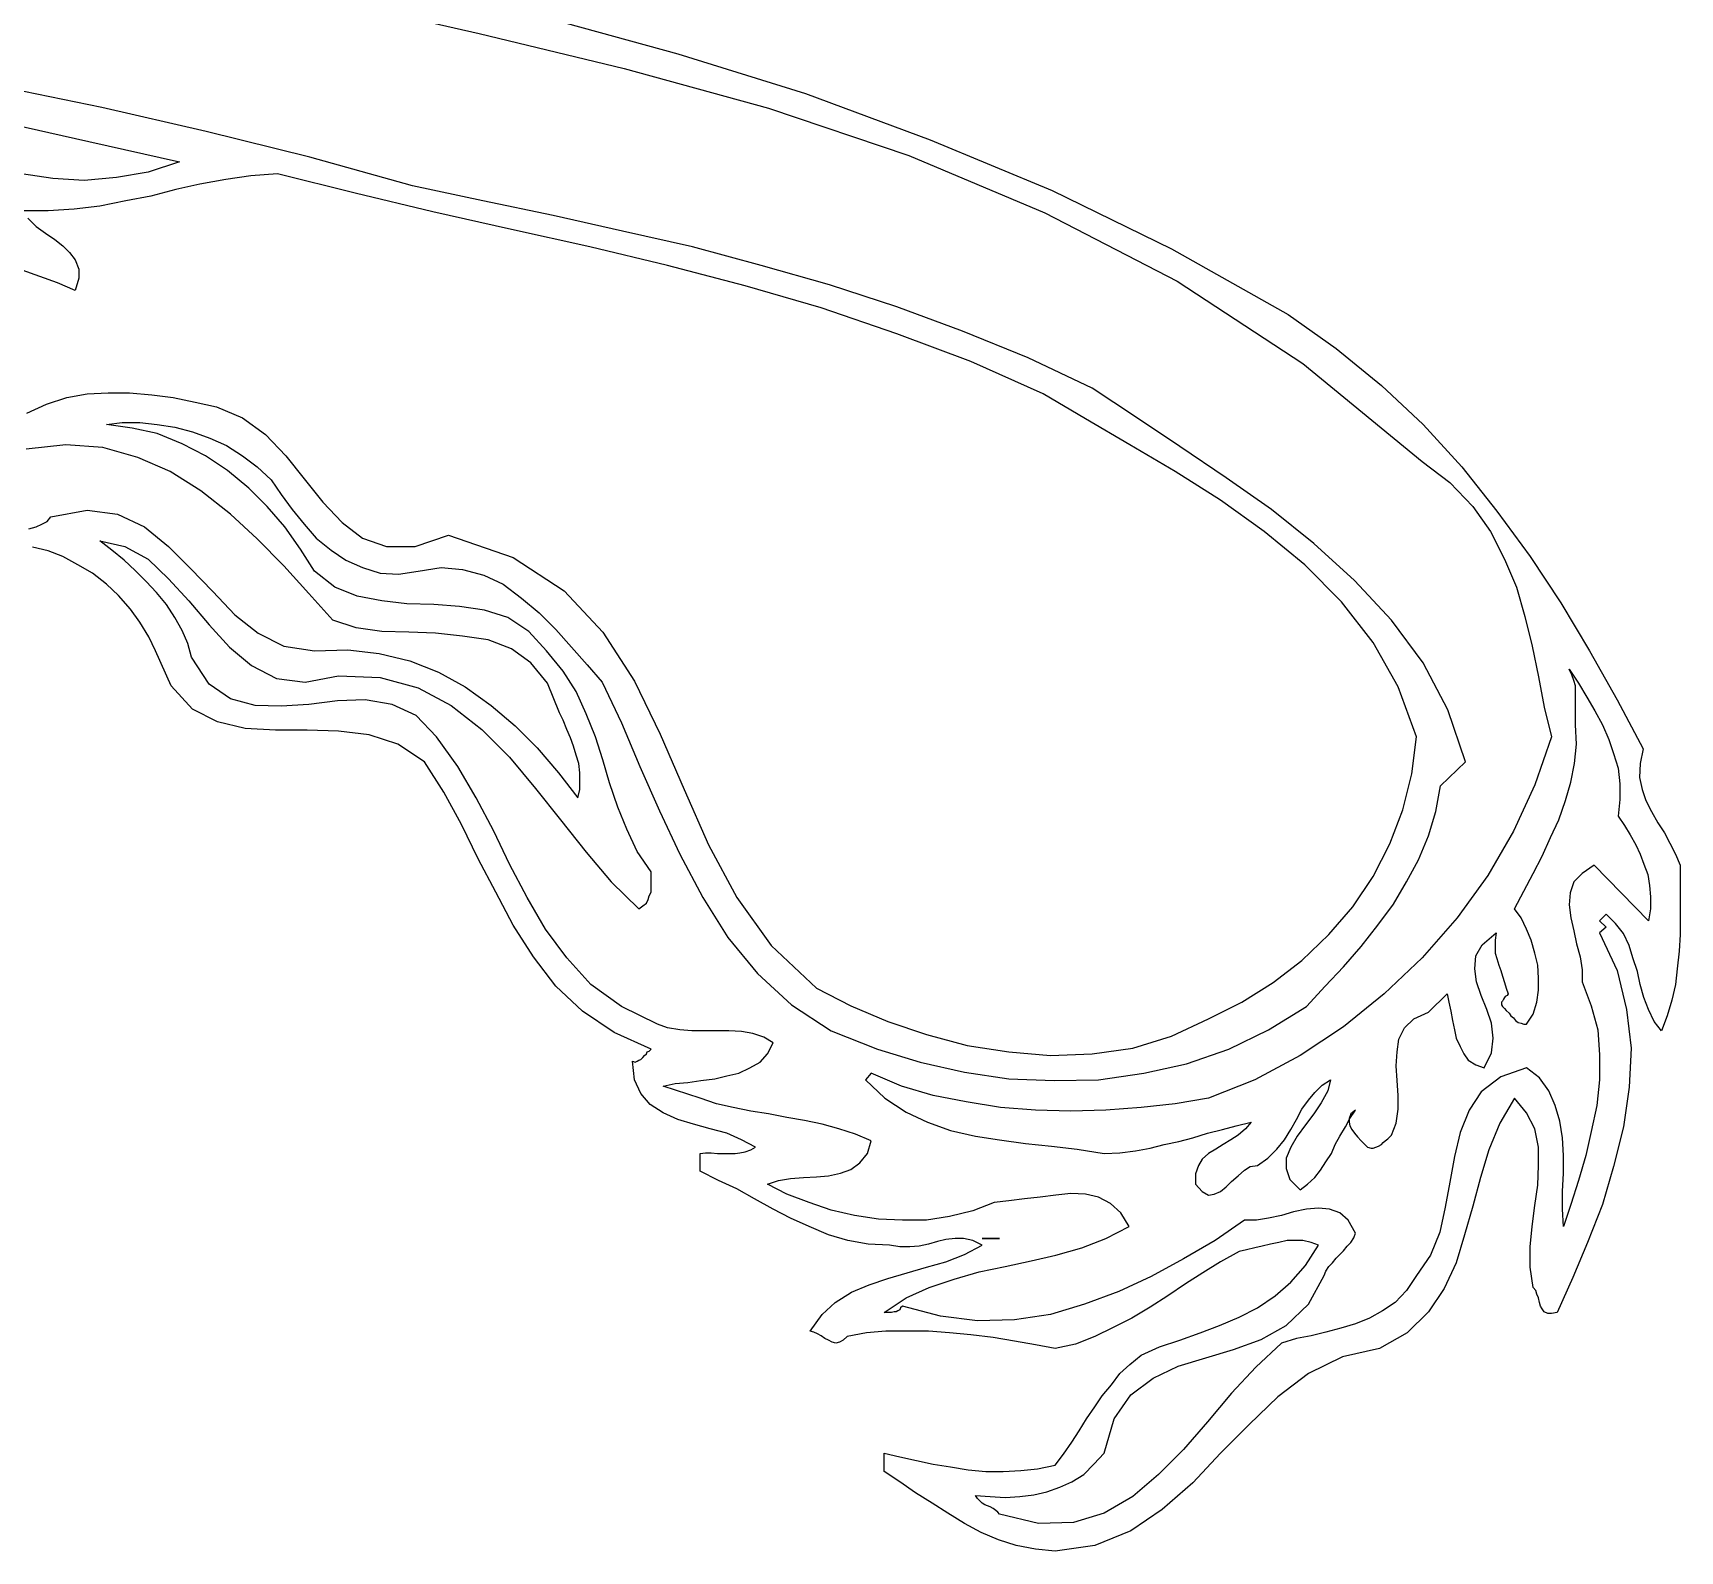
# Model space of a CAD drawing. Extents: x 0.04 to 5.44, y 0.03 to 8.8.
# Drawn here: x 2.357 to 4.139, y 0.026 to 1.668 of the extents above; entities that cross this region are included whole.
import ezdxf

# ---------------------------------------------------------------- set-up
doc = ezdxf.new("R2010")
doc.units = 0
doc.layers.add('1', color=7, linetype='Continuous')

msp = doc.modelspace()

# ---------------------------------------------------------------- linework, layer by layer
for points in [[(2.916, 1.684), (3.055, 1.646), (3.193, 1.603), (3.328, 1.553), (3.46, 1.498), (3.589, 1.435), (3.715, 1.364), (3.767, 1.327), (3.816, 1.287), (3.861, 1.245), (3.903, 1.199), (3.941, 1.151), (3.977, 1.102), (4.01, 1.052), (4.041, 1), (4.071, 0.947), (4.099, 0.894), (4.096, 0.878), (4.095, 0.863), (4.098, 0.85), (4.102, 0.838), (4.108, 0.826), (4.115, 0.814), (4.122, 0.803), (4.128, 0.792), (4.134, 0.78), (4.139, 0.768), (4.139, 0.749), (4.139, 0.73), (4.139, 0.711), (4.139, 0.693), (4.138, 0.675), (4.136, 0.656), (4.134, 0.639), (4.13, 0.622), (4.125, 0.605), (4.119, 0.589), (4.111, 0.599), (4.105, 0.612), (4.1, 0.625), (4.096, 0.639), (4.093, 0.653), (4.088, 0.668), (4.084, 0.681), (4.078, 0.694), (4.069, 0.705), (4.059, 0.715), (4.052, 0.708), (4.059, 0.701), (4.052, 0.695), (4.071, 0.654), (4.081, 0.612), (4.086, 0.57), (4.084, 0.528), (4.078, 0.485), (4.067, 0.442), (4.055, 0.401), (4.039, 0.36), (4.023, 0.322), (4.006, 0.284), (4, 0.283), (3.996, 0.283), (3.992, 0.285), (3.99, 0.288), (3.988, 0.291), (3.987, 0.295), (3.986, 0.3), (3.984, 0.304), (3.983, 0.308), (3.98, 0.311), (3.977, 0.333), (3.977, 0.355), (3.979, 0.377), (3.982, 0.4), (3.985, 0.422), (3.986, 0.443), (3.986, 0.463), (3.982, 0.483), (3.973, 0.5), (3.96, 0.516), (3.944, 0.489), (3.932, 0.46), (3.923, 0.43), (3.915, 0.399), (3.906, 0.368), (3.897, 0.338), (3.884, 0.31), (3.867, 0.285), (3.844, 0.262), (3.814, 0.245), (3.774, 0.236), (3.737, 0.218), (3.704, 0.193), (3.673, 0.163), (3.642, 0.132), (3.612, 0.1), (3.579, 0.071), (3.545, 0.048), (3.506, 0.032), (3.463, 0.026), (3.442, 0.028), (3.421, 0.032), (3.402, 0.038), (3.383, 0.046), (3.365, 0.056), (3.347, 0.067), (3.33, 0.078), (3.312, 0.089), (3.295, 0.101), (3.278, 0.112), (3.278, 0.132), (3.295, 0.128), (3.313, 0.124), (3.331, 0.12), (3.35, 0.117), (3.369, 0.114), (3.388, 0.112), (3.407, 0.112), (3.426, 0.113), (3.444, 0.115), (3.463, 0.119), (3.472, 0.131), (3.481, 0.144), (3.489, 0.156), (3.497, 0.169), (3.506, 0.182), (3.514, 0.194), (3.524, 0.206), (3.533, 0.218), (3.544, 0.228), (3.556, 0.238), (3.576, 0.247), (3.598, 0.254), (3.62, 0.262), (3.641, 0.27), (3.662, 0.279), (3.682, 0.289), (3.701, 0.302), (3.718, 0.317), (3.734, 0.335), (3.748, 0.357), (3.74, 0.36), (3.731, 0.362), (3.723, 0.362), (3.714, 0.362), (3.705, 0.36), (3.696, 0.358), (3.687, 0.356), (3.679, 0.354), (3.67, 0.352), (3.662, 0.35), (3.642, 0.339), (3.623, 0.327), (3.604, 0.315), (3.585, 0.302), (3.566, 0.29), (3.546, 0.278), (3.526, 0.268), (3.506, 0.258), (3.485, 0.25), (3.463, 0.245), (3.442, 0.249), (3.419, 0.253), (3.396, 0.257), (3.372, 0.26), (3.349, 0.262), (3.326, 0.264), (3.302, 0.264), (3.28, 0.264), (3.259, 0.262), (3.238, 0.258), (3.234, 0.254), (3.23, 0.252), (3.226, 0.251), (3.222, 0.252), (3.218, 0.254), (3.214, 0.256), (3.21, 0.259), (3.206, 0.261), (3.202, 0.263), (3.198, 0.264), (3.211, 0.282), (3.225, 0.295), (3.243, 0.306), (3.262, 0.314), (3.282, 0.321), (3.303, 0.327), (3.324, 0.333), (3.345, 0.339), (3.365, 0.347), (3.384, 0.357), (3.374, 0.362), (3.364, 0.364), (3.355, 0.364), (3.345, 0.363), (3.336, 0.361), (3.326, 0.358), (3.316, 0.356), (3.306, 0.355), (3.295, 0.355), (3.284, 0.357), (3.261, 0.358), (3.239, 0.362), (3.218, 0.368), (3.197, 0.377), (3.177, 0.386), (3.158, 0.396), (3.138, 0.407), (3.119, 0.418), (3.099, 0.427), (3.079, 0.437), (3.079, 0.456), (3.085, 0.457), (3.091, 0.457), (3.098, 0.456), (3.104, 0.456), (3.11, 0.456), (3.117, 0.456), (3.122, 0.457), (3.128, 0.458), (3.134, 0.46), (3.139, 0.463), (3.124, 0.471), (3.108, 0.478), (3.09, 0.483), (3.072, 0.488), (3.055, 0.493), (3.039, 0.5), (3.025, 0.509), (3.015, 0.521), (3.008, 0.536), (3.006, 0.556), (3.009, 0.555), (3.011, 0.556), (3.013, 0.557), (3.015, 0.558), (3.017, 0.56), (3.019, 0.562), (3.021, 0.564), (3.022, 0.566), (3.024, 0.567), (3.026, 0.569), (2.986, 0.587), (2.952, 0.61), (2.923, 0.637), (2.899, 0.669), (2.877, 0.703), (2.858, 0.739), (2.839, 0.775), (2.821, 0.812), (2.802, 0.847), (2.781, 0.88), (2.752, 0.899), (2.721, 0.909), (2.688, 0.913), (2.654, 0.914), (2.62, 0.914), (2.587, 0.916), (2.557, 0.923), (2.53, 0.937), (2.507, 0.962), (2.49, 1), (2.483, 1.015), (2.473, 1.031), (2.463, 1.045), (2.45, 1.06), (2.437, 1.072), (2.422, 1.084), (2.406, 1.093), (2.39, 1.102), (2.374, 1.108), (2.357, 1.112)], [(2.351, 1.257), (2.372, 1.267), (2.394, 1.274), (2.416, 1.278), (2.439, 1.279), (2.462, 1.279), (2.486, 1.277), (2.509, 1.274), (2.533, 1.269), (2.556, 1.264), (2.584, 1.252), (2.609, 1.234), (2.631, 1.211), (2.651, 1.186), (2.671, 1.161), (2.692, 1.139), (2.714, 1.122), (2.74, 1.113), (2.771, 1.113), (2.807, 1.125), (2.877, 1.101), (2.932, 1.065), (2.974, 1.02), (3.008, 0.967), (3.036, 0.91), (3.062, 0.85), (3.088, 0.79), (3.119, 0.733), (3.156, 0.681), (3.205, 0.635), (3.242, 0.616), (3.282, 0.599), (3.324, 0.585), (3.368, 0.573), (3.413, 0.566), (3.458, 0.562), (3.503, 0.564), (3.547, 0.57), (3.589, 0.583), (3.629, 0.602), (3.665, 0.62), (3.699, 0.641), (3.73, 0.665), (3.759, 0.693), (3.785, 0.723), (3.807, 0.756), (3.825, 0.791), (3.839, 0.828), (3.849, 0.867), (3.854, 0.907), (3.834, 0.961), (3.807, 1.009), (3.773, 1.053), (3.733, 1.093), (3.689, 1.129), (3.642, 1.163), (3.593, 1.194), (3.544, 1.223), (3.496, 1.251), (3.45, 1.278), (3.372, 1.313), (3.292, 1.343), (3.21, 1.371), (3.128, 1.395), (3.044, 1.417), (2.96, 1.437), (2.875, 1.456), (2.79, 1.475), (2.706, 1.495), (2.622, 1.516), (2.593, 1.514), (2.566, 1.51), (2.538, 1.505), (2.512, 1.499), (2.485, 1.492), (2.458, 1.487), (2.43, 1.481), (2.402, 1.478), (2.374, 1.476), (2.344, 1.476)], [(2.352, 1.468), (2.361, 1.459), (2.371, 1.452), (2.381, 1.445), (2.39, 1.438), (2.397, 1.431), (2.403, 1.423), (2.407, 1.413), (2.407, 1.403), (2.403, 1.39), (2.384, 1.398), (2.365, 1.405), (2.346, 1.412)], [(2.353, 1.132), (2.361, 1.134), (2.367, 1.137), (2.373, 1.14), (2.377, 1.145), (2.416, 1.152), (2.449, 1.148), (2.478, 1.134), (2.504, 1.113), (2.528, 1.089), (2.552, 1.064), (2.576, 1.039), (2.601, 1.019), (2.629, 1.005), (2.662, 1), (2.698, 1.001), (2.732, 0.997), (2.765, 0.989), (2.796, 0.977), (2.825, 0.961), (2.853, 0.941), (2.879, 0.919), (2.903, 0.895), (2.926, 0.868), (2.947, 0.841), (2.949, 0.85), (2.949, 0.859), (2.949, 0.868), (2.948, 0.878), (2.945, 0.887), (2.942, 0.897), (2.939, 0.906), (2.935, 0.915), (2.931, 0.925), (2.927, 0.933), (2.914, 0.965), (2.896, 0.987), (2.875, 1.002), (2.85, 1.012), (2.822, 1.016), (2.793, 1.019), (2.764, 1.02), (2.735, 1.021), (2.707, 1.025), (2.682, 1.033), (2.656, 1.062), (2.629, 1.092), (2.6, 1.121), (2.571, 1.148), (2.539, 1.173), (2.506, 1.194), (2.471, 1.209), (2.433, 1.22), (2.393, 1.223), (2.35, 1.218)]]:
    msp.add_lwpolyline(points)
at = {"layer": '1'}
for points in [[(2.681, 1.704), (2.84, 1.668), (2.997, 1.63), (3.153, 1.587), (3.305, 1.536), (3.452, 1.474), (3.595, 1.4), (3.731, 1.311), (3.86, 1.205), (3.89, 1.182), (3.915, 1.156), (3.934, 1.129), (3.949, 1.099), (3.962, 1.069), (3.971, 1.037), (3.979, 1.005), (3.986, 0.972), (3.992, 0.939), (4, 0.907), (3.982, 0.855), (3.959, 0.805), (3.931, 0.757), (3.898, 0.711), (3.86, 0.668), (3.819, 0.629), (3.775, 0.593), (3.728, 0.562), (3.679, 0.536), (3.629, 0.516), (3.593, 0.51), (3.556, 0.506), (3.518, 0.503), (3.48, 0.502), (3.442, 0.503), (3.404, 0.506), (3.367, 0.512), (3.331, 0.519), (3.297, 0.529), (3.264, 0.543), (3.258, 0.536), (3.279, 0.516), (3.302, 0.501), (3.325, 0.49), (3.35, 0.481), (3.377, 0.475), (3.403, 0.471), (3.431, 0.467), (3.459, 0.464), (3.487, 0.461), (3.516, 0.456), (3.533, 0.457), (3.55, 0.459), (3.566, 0.462), (3.581, 0.466), (3.597, 0.469), (3.612, 0.473), (3.628, 0.478), (3.644, 0.482), (3.659, 0.486), (3.675, 0.49), (3.669, 0.483), (3.661, 0.476), (3.653, 0.471), (3.645, 0.466), (3.637, 0.461), (3.629, 0.456), (3.622, 0.45), (3.618, 0.443), (3.615, 0.434), (3.615, 0.423), (3.622, 0.415), (3.629, 0.411), (3.635, 0.412), (3.642, 0.415), (3.648, 0.42), (3.654, 0.426), (3.661, 0.432), (3.668, 0.438), (3.674, 0.442), (3.682, 0.443), (3.693, 0.451), (3.703, 0.461), (3.711, 0.471), (3.718, 0.482), (3.724, 0.493), (3.73, 0.504), (3.737, 0.514), (3.744, 0.522), (3.752, 0.53), (3.761, 0.536), (3.758, 0.524), (3.751, 0.511), (3.743, 0.499), (3.734, 0.487), (3.725, 0.475), (3.718, 0.463), (3.713, 0.451), (3.713, 0.44), (3.717, 0.428), (3.728, 0.417), (3.736, 0.423), (3.744, 0.43), (3.75, 0.438), (3.756, 0.447), (3.762, 0.456), (3.766, 0.466), (3.771, 0.475), (3.777, 0.485), (3.782, 0.494), (3.788, 0.503), (3.783, 0.499), (3.781, 0.494), (3.781, 0.49), (3.782, 0.486), (3.784, 0.482), (3.787, 0.478), (3.79, 0.474), (3.794, 0.47), (3.798, 0.466), (3.801, 0.463), (3.805, 0.462), (3.807, 0.462), (3.81, 0.463), (3.813, 0.464), (3.816, 0.466), (3.818, 0.468), (3.82, 0.47), (3.823, 0.472), (3.825, 0.474), (3.827, 0.476), (3.832, 0.489), (3.834, 0.504), (3.834, 0.519), (3.833, 0.535), (3.832, 0.551), (3.833, 0.566), (3.835, 0.58), (3.841, 0.592), (3.851, 0.602), (3.867, 0.609), (3.887, 0.629), (3.889, 0.62), (3.891, 0.61), (3.893, 0.6), (3.895, 0.59), (3.897, 0.581), (3.901, 0.572), (3.905, 0.564), (3.91, 0.557), (3.918, 0.552), (3.927, 0.549), (3.935, 0.565), (3.937, 0.581), (3.935, 0.597), (3.93, 0.612), (3.924, 0.627), (3.919, 0.642), (3.917, 0.656), (3.918, 0.67), (3.925, 0.682), (3.94, 0.695), (3.939, 0.687), (3.939, 0.68), (3.939, 0.673), (3.941, 0.667), (3.943, 0.66), (3.945, 0.654), (3.947, 0.648), (3.949, 0.641), (3.951, 0.635), (3.953, 0.629), (3.952, 0.627), (3.95, 0.626), (3.949, 0.625), (3.948, 0.623), (3.947, 0.621), (3.946, 0.62), (3.946, 0.617), (3.947, 0.615), (3.949, 0.613), (3.951, 0.611), (3.954, 0.608), (3.956, 0.605), (3.959, 0.603), (3.961, 0.6), (3.964, 0.598), (3.967, 0.597), (3.97, 0.596), (3.973, 0.596), (3.98, 0.607), (3.984, 0.62), (3.986, 0.633), (3.986, 0.646), (3.985, 0.66), (3.982, 0.673), (3.978, 0.687), (3.973, 0.699), (3.967, 0.711), (3.96, 0.721), (3.97, 0.74), (3.98, 0.759), (3.99, 0.778), (3.999, 0.798), (4.008, 0.817), (4.015, 0.838), (4.021, 0.858), (4.025, 0.878), (4.027, 0.899), (4.026, 0.92), (4.026, 0.924), (4.026, 0.929), (4.026, 0.935), (4.026, 0.942), (4.026, 0.948), (4.026, 0.955), (4.026, 0.962), (4.024, 0.968), (4.022, 0.974), (4.019, 0.98), (4.029, 0.965), (4.038, 0.95), (4.047, 0.935), (4.055, 0.92), (4.062, 0.904), (4.067, 0.889), (4.072, 0.873), (4.074, 0.856), (4.074, 0.839), (4.072, 0.821), (4.079, 0.811), (4.085, 0.801), (4.091, 0.79), (4.096, 0.78), (4.1, 0.769), (4.104, 0.758), (4.106, 0.746), (4.107, 0.734), (4.107, 0.721), (4.105, 0.708), (4.046, 0.768), (4.033, 0.759), (4.024, 0.75), (4.02, 0.738), (4.019, 0.725), (4.021, 0.711), (4.024, 0.697), (4.027, 0.683), (4.031, 0.669), (4.033, 0.655), (4.033, 0.642), (4.043, 0.616), (4.05, 0.59), (4.052, 0.563), (4.052, 0.536), (4.049, 0.508), (4.043, 0.48), (4.037, 0.454), (4.029, 0.427), (4.021, 0.401), (4.013, 0.377), (4.012, 0.396), (4.012, 0.415), (4.013, 0.435), (4.013, 0.454), (4.012, 0.473), (4.009, 0.491), (4.004, 0.508), (3.997, 0.524), (3.987, 0.538), (3.973, 0.549), (3.945, 0.539), (3.924, 0.523), (3.911, 0.503), (3.901, 0.479), (3.895, 0.453), (3.89, 0.425), (3.885, 0.398), (3.879, 0.371), (3.869, 0.346), (3.854, 0.324), (3.843, 0.308), (3.831, 0.295), (3.817, 0.286), (3.803, 0.278), (3.788, 0.272), (3.772, 0.267), (3.756, 0.263), (3.74, 0.259), (3.724, 0.256), (3.708, 0.251), (3.68, 0.225), (3.654, 0.197), (3.628, 0.166), (3.602, 0.136), (3.575, 0.109), (3.547, 0.085), (3.516, 0.067), (3.483, 0.057), (3.445, 0.056), (3.403, 0.066), (3.401, 0.068), (3.399, 0.07), (3.396, 0.072), (3.393, 0.074), (3.39, 0.075), (3.387, 0.076), (3.384, 0.078), (3.382, 0.08), (3.379, 0.083), (3.377, 0.086), (3.393, 0.085), (3.409, 0.084), (3.425, 0.085), (3.44, 0.087), (3.454, 0.09), (3.468, 0.095), (3.481, 0.101), (3.494, 0.109), (3.505, 0.12), (3.516, 0.132), (3.527, 0.169), (3.545, 0.195), (3.569, 0.213), (3.596, 0.226), (3.626, 0.235), (3.656, 0.244), (3.686, 0.255), (3.713, 0.27), (3.737, 0.293), (3.754, 0.324), (3.756, 0.329), (3.759, 0.334), (3.763, 0.338), (3.767, 0.343), (3.771, 0.347), (3.775, 0.351), (3.779, 0.356), (3.783, 0.36), (3.786, 0.365), (3.788, 0.37), (3.78, 0.384), (3.771, 0.392), (3.76, 0.396), (3.748, 0.397), (3.735, 0.396), (3.721, 0.393), (3.708, 0.389), (3.694, 0.386), (3.681, 0.384), (3.668, 0.384), (3.636, 0.362), (3.602, 0.342), (3.567, 0.323), (3.532, 0.307), (3.495, 0.293), (3.458, 0.282), (3.419, 0.276), (3.379, 0.275), (3.339, 0.28), (3.298, 0.291), (3.296, 0.289), (3.295, 0.287), (3.293, 0.286), (3.291, 0.285), (3.289, 0.285), (3.286, 0.284), (3.283, 0.284), (3.281, 0.284), (3.278, 0.284), (3.302, 0.3), (3.327, 0.311), (3.354, 0.32), (3.381, 0.328), (3.409, 0.334), (3.437, 0.34), (3.464, 0.346), (3.492, 0.354), (3.518, 0.364), (3.543, 0.377), (3.534, 0.392), (3.523, 0.402), (3.51, 0.409), (3.496, 0.412), (3.48, 0.413), (3.464, 0.411), (3.447, 0.409), (3.43, 0.407), (3.413, 0.405), (3.397, 0.403), (3.374, 0.394), (3.349, 0.388), (3.324, 0.384), (3.298, 0.384), (3.272, 0.385), (3.246, 0.389), (3.221, 0.395), (3.197, 0.403), (3.173, 0.412), (3.152, 0.423), (3.164, 0.427), (3.177, 0.429), (3.191, 0.43), (3.205, 0.431), (3.218, 0.432), (3.231, 0.435), (3.242, 0.439), (3.252, 0.446), (3.26, 0.456), (3.264, 0.47), (3.247, 0.477), (3.229, 0.483), (3.211, 0.488), (3.192, 0.492), (3.173, 0.495), (3.153, 0.499), (3.134, 0.502), (3.115, 0.506), (3.097, 0.51), (3.079, 0.516), (3.039, 0.529), (3.052, 0.532), (3.066, 0.533), (3.08, 0.535), (3.095, 0.537), (3.108, 0.54), (3.121, 0.543), (3.133, 0.549), (3.144, 0.555), (3.152, 0.564), (3.158, 0.576), (3.148, 0.582), (3.136, 0.586), (3.124, 0.588), (3.11, 0.589), (3.097, 0.589), (3.084, 0.589), (3.07, 0.589), (3.057, 0.59), (3.044, 0.592), (3.033, 0.596), (2.994, 0.615), (2.961, 0.639), (2.935, 0.668), (2.912, 0.699), (2.892, 0.733), (2.873, 0.769), (2.856, 0.805), (2.837, 0.841), (2.817, 0.875), (2.794, 0.907), (2.772, 0.93), (2.746, 0.942), (2.717, 0.947), (2.687, 0.946), (2.656, 0.942), (2.626, 0.94), (2.598, 0.941), (2.571, 0.948), (2.548, 0.964), (2.529, 0.993), (2.525, 1.008), (2.519, 1.022), (2.511, 1.036), (2.502, 1.05), (2.491, 1.063), (2.48, 1.075), (2.468, 1.087), (2.456, 1.098), (2.443, 1.109), (2.43, 1.119), (2.457, 1.113), (2.482, 1.099), (2.504, 1.078), (2.526, 1.054), (2.548, 1.028), (2.57, 1.004), (2.594, 0.984), (2.621, 0.97), (2.652, 0.966), (2.688, 0.973), (2.733, 0.971), (2.774, 0.96), (2.81, 0.941), (2.843, 0.915), (2.873, 0.885), (2.901, 0.851), (2.928, 0.817), (2.956, 0.782), (2.983, 0.75), (3.013, 0.721), (3.017, 0.724), (3.021, 0.727), (3.023, 0.731), (3.024, 0.735), (3.026, 0.739), (3.026, 0.743), (3.026, 0.747), (3.026, 0.752), (3.026, 0.757), (3.026, 0.761), (3.011, 0.783), (3, 0.807), (2.99, 0.831), (2.981, 0.857), (2.974, 0.882), (2.966, 0.907), (2.956, 0.932), (2.945, 0.956), (2.931, 0.978), (2.913, 1), (2.894, 1.021), (2.871, 1.036), (2.846, 1.044), (2.819, 1.048), (2.791, 1.05), (2.762, 1.051), (2.735, 1.054), (2.708, 1.059), (2.684, 1.069), (2.662, 1.086), (2.647, 1.11), (2.63, 1.134), (2.611, 1.156), (2.591, 1.176), (2.568, 1.195), (2.544, 1.211), (2.519, 1.224), (2.492, 1.235), (2.465, 1.241), (2.437, 1.245), (2.454, 1.247), (2.473, 1.247), (2.492, 1.245), (2.511, 1.242), (2.53, 1.237), (2.549, 1.23), (2.567, 1.222), (2.584, 1.211), (2.6, 1.199), (2.615, 1.185), (2.626, 1.169), (2.638, 1.153), (2.651, 1.137), (2.664, 1.122), (2.68, 1.109), (2.696, 1.098), (2.714, 1.09), (2.733, 1.084), (2.753, 1.083), (2.774, 1.086), (2.799, 1.09), (2.822, 1.088), (2.845, 1.082), (2.866, 1.072), (2.886, 1.057), (2.905, 1.041), (2.923, 1.023), (2.94, 1.004), (2.957, 0.985), (2.973, 0.966), (2.994, 0.922), (3.014, 0.875), (3.035, 0.827), (3.057, 0.78), (3.082, 0.733), (3.109, 0.69), (3.141, 0.651), (3.178, 0.617), (3.221, 0.589), (3.271, 0.569), (3.317, 0.555), (3.365, 0.544), (3.413, 0.537), (3.462, 0.535), (3.51, 0.536), (3.559, 0.543), (3.605, 0.553), (3.651, 0.569), (3.694, 0.59), (3.735, 0.615), (3.755, 0.637), (3.775, 0.658), (3.794, 0.68), (3.812, 0.703), (3.829, 0.726), (3.843, 0.75), (3.856, 0.774), (3.867, 0.8), (3.875, 0.826), (3.88, 0.854), (3.907, 0.88), (3.888, 0.936), (3.861, 0.987), (3.827, 1.033), (3.787, 1.076), (3.743, 1.116), (3.697, 1.153), (3.648, 1.187), (3.598, 1.221), (3.55, 1.253), (3.503, 1.284), (3.434, 1.317), (3.363, 1.346), (3.292, 1.372), (3.219, 1.396), (3.145, 1.417), (3.071, 1.437), (2.995, 1.454), (2.92, 1.471), (2.844, 1.487), (2.768, 1.503), (2.657, 1.534), (2.545, 1.562), (2.432, 1.588), (2.319, 1.611)], [(2.32, 1.573), (2.418, 1.551), (2.516, 1.529), (2.482, 1.518), (2.448, 1.512), (2.413, 1.509), (2.379, 1.511), (2.345, 1.516)], [(3.384, 0.364), (3.403, 0.364), (3.384, 0.364)]]:
    msp.add_lwpolyline(points, dxfattribs=at)

doc.saveas('drawing.dxf')
